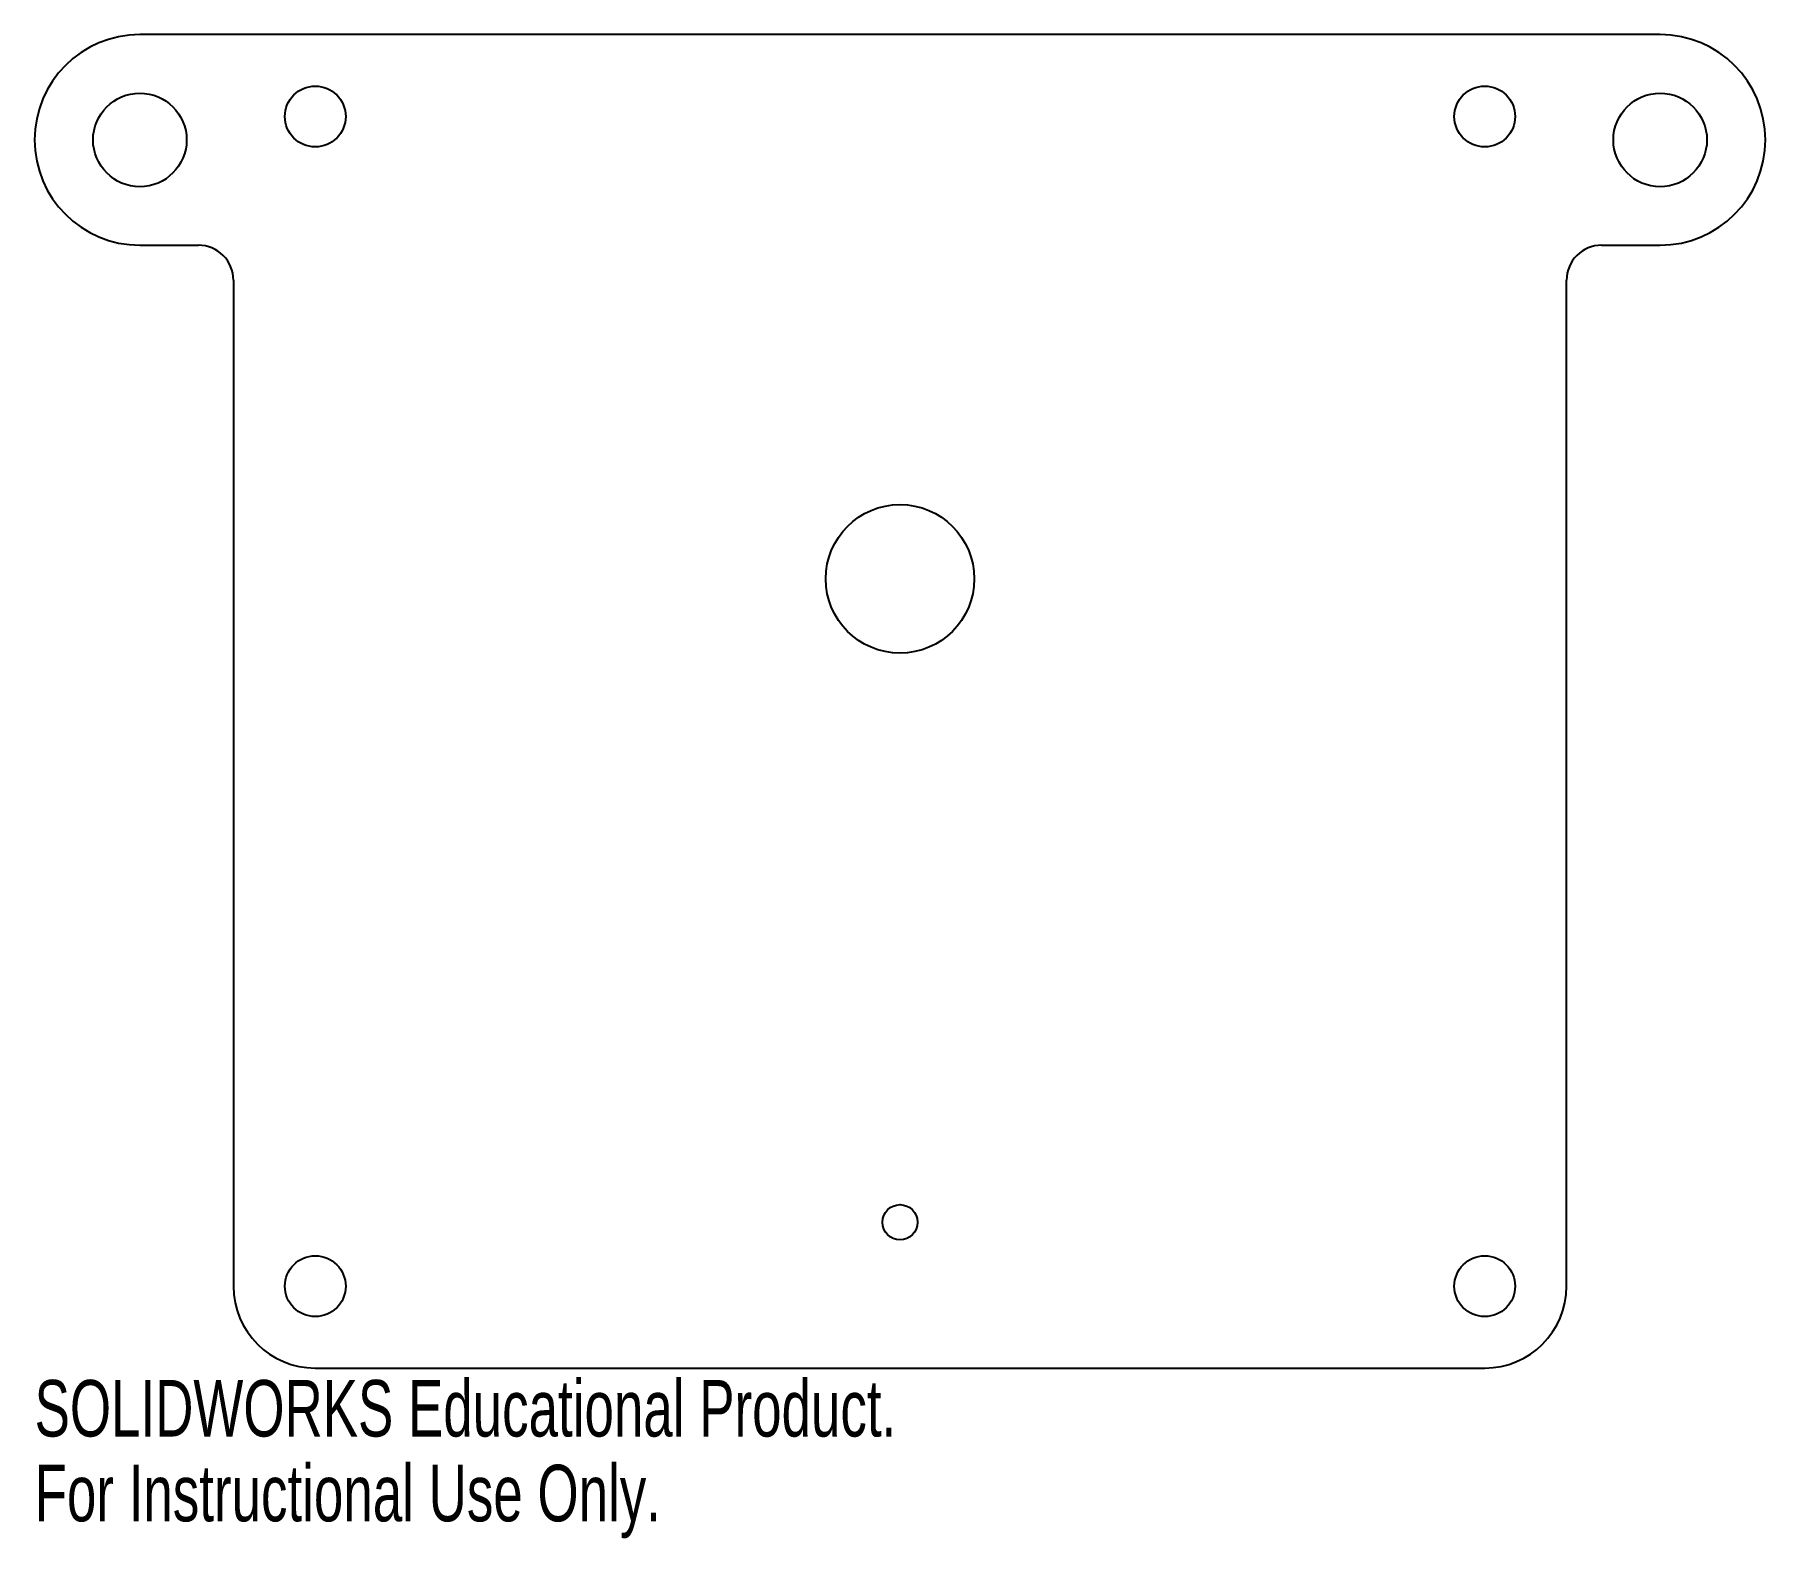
# Model space of a CAD drawing. Header units: millimetres. Extents: x -74 to 74, y -129 to 0.
import ezdxf

# ---------------------------------------------------------------- set-up
doc = ezdxf.new("R2010")
doc.units = ezdxf.units.MM
doc.styles.add('SLDTEXTSTYLE0', font='TXT', dxfattribs={"width": 0.7})

msp = doc.modelspace()

# ---------------------------------------------------------------- linework, layer by layer
at = {"color": 7, "linetype": 'Continuous', "lineweight": 25}
for p, q in [((65, 0), (-65, 0)), ((-65, -18), (-60, -18)), ((60, -18), (65, -18)), ((-57, -21), (-57, -107)), ((57, -107), (57, -21)), ((-50, -114), (50, -114))]:
    msp.add_line(p, q, dxfattribs=at)
for centre, radius in [((-50, -7), 2.6), ((50, -7), 2.6), ((-65, -9), 4), ((65, -9), 4), ((0, -46.53), 6.35), ((0, -101.53), 1.5), ((-50, -107), 2.6), ((50, -107), 2.6)]:
    msp.add_circle(centre, radius, dxfattribs=at)
for centre, radius, start, end in [((-65, -9), 9, 90, 270), ((65, -9), 9, 270, 90), ((-60, -21), 3, 0, 90), ((60, -21), 3, 90, 180), ((-50, -107), 7, 180, 270), ((50, -107), 7, 270, 0)]:
    msp.add_arc(centre, radius, start, end, dxfattribs=at)

# ---------------------------------------------------------------- texts
at = {"color": 7, "linetype": 'Continuous', "char_height": 4.8336, "attachment_point": 1, "style": 'SLDTEXTSTYLE0'}
for s, insert in [('SOLIDWORKS Educational Product.', (-74, -115.02)), ('For Instructional Use Only.', (-74, -122.27))]:
    msp.add_mtext(s, dxfattribs=dict(at, insert=insert))

doc.saveas('drawing.dxf')
